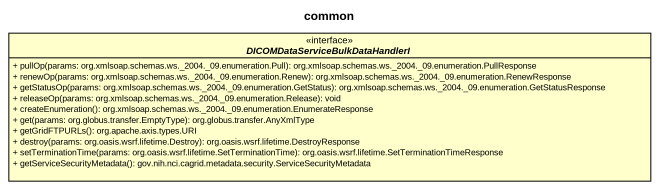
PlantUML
@startuml
title common
hide circle
hide empty members
skinparam classAttributeIconSize 0
interface "DICOMDataServiceBulkDataHandlerI" as DICOMDataServiceBulkDataHand <<interface>> {
  + pullOp(params: org.xmlsoap.schemas.ws._2004._09.enumeration.Pull): org.xmlsoap.schemas.ws._2004._09.enumeration.PullResponse
  + renewOp(params: org.xmlsoap.schemas.ws._2004._09.enumeration.Renew): org.xmlsoap.schemas.ws._2004._09.enumeration.RenewResponse
  + getStatusOp(params: org.xmlsoap.schemas.ws._2004._09.enumeration.GetStatus): org.xmlsoap.schemas.ws._2004._09.enumeration.GetStatusResponse
  + releaseOp(params: org.xmlsoap.schemas.ws._2004._09.enumeration.Release): void
  + createEnumeration(): org.xmlsoap.schemas.ws._2004._09.enumeration.EnumerateResponse
  + get(params: org.globus.transfer.EmptyType): org.globus.transfer.AnyXmlType
  + getGridFTPURLs(): org.apache.axis.types.URI
  + destroy(params: org.oasis.wsrf.lifetime.Destroy): org.oasis.wsrf.lifetime.DestroyResponse
  + setTerminationTime(params: org.oasis.wsrf.lifetime.SetTerminationTime): org.oasis.wsrf.lifetime.SetTerminationTimeResponse
  + getServiceSecurityMetadata(): gov.nih.nci.cagrid.metadata.security.ServiceSecurityMetadata
}
@enduml
